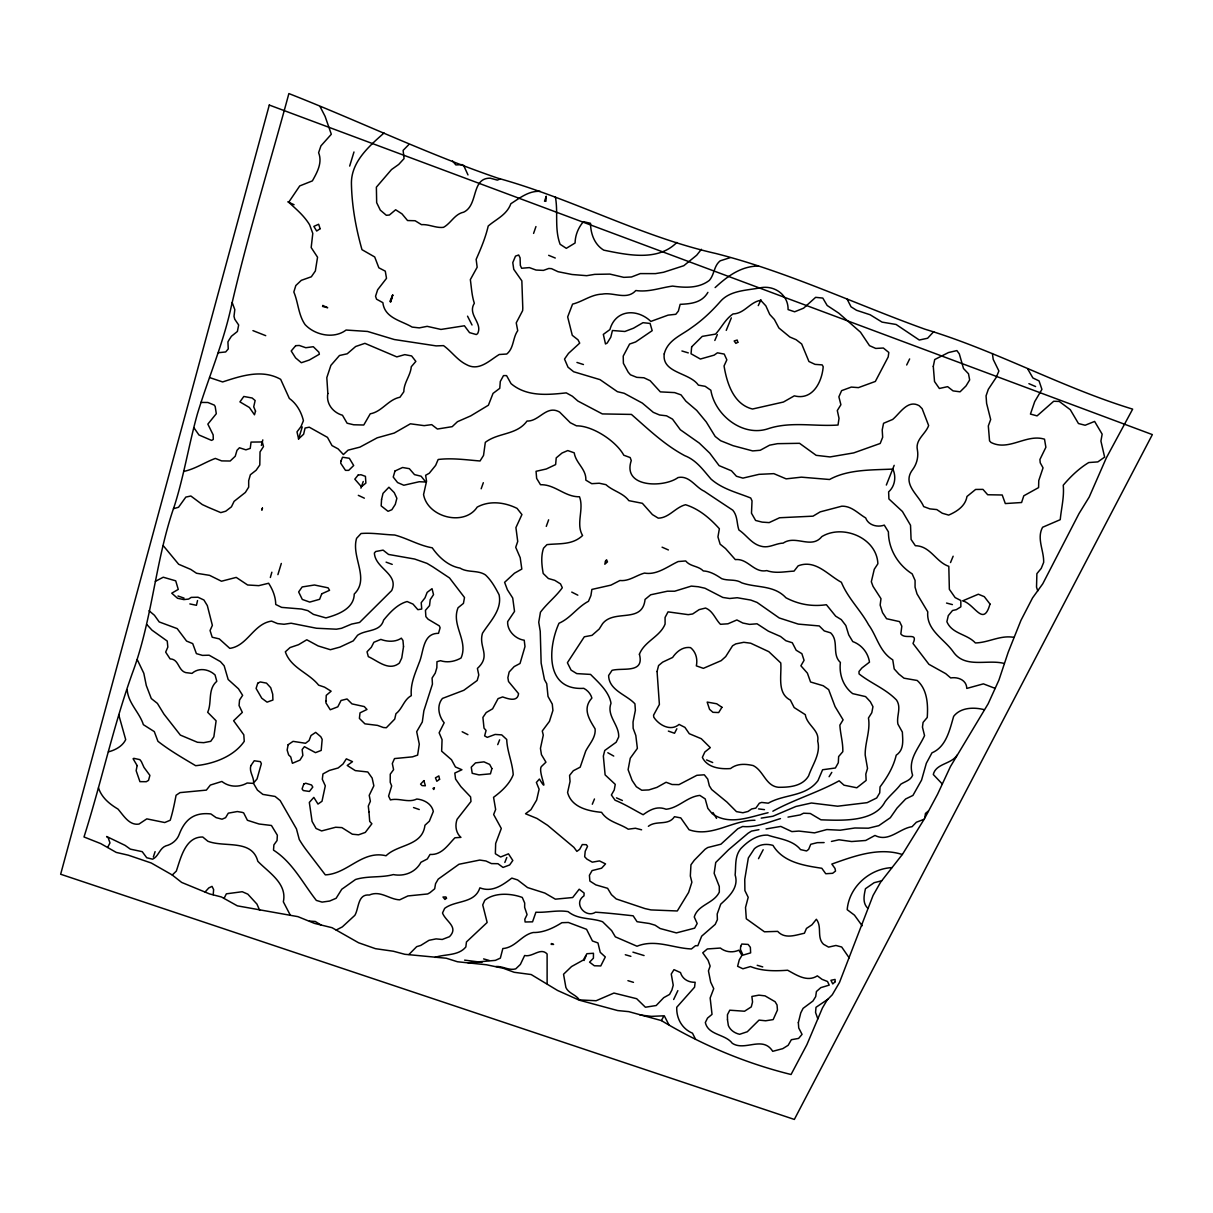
<?xml version="1.0" encoding="UTF-8"?>
<svg xmlns="http://www.w3.org/2000/svg" width="1213" height="1213" viewBox="0 0 1213 1213"><rect width="100%" height="100%" fill="white"/><g stroke="black" fill="none" stroke-linecap="round" stroke-linejoin="round"><path stroke-width="1.5" d="M213.215 894.694L213.624 889.554L212.017 886.369L208.788 887.931L205.118 891.98M547.124 983.728L547.108 953.979C540.558 946.974 532.674 957.436 524.638 955.51L520.377 964.426L515.737 968.869C508.838 970.809 502.834 966.003 495.92 966.488M924.867 817.744L925.443 813.438L928.279 811.118M197.537 600.556L196.445 605.302L189.85 603.922M261.371 445.474L262.812 439.894M302.249 426.915L298.504 439.136M270.347 577.479L271.864 572.202M281.31 563.454L277.898 574.644M353.984 151.974L349.662 166.075M390.692 301.81L392.769 294.835L389.858 301.506L390.692 301.81L392.648 295.244M153.338 857.045L155.097 851.632M360.928 488.157L363.233 481.5M533.584 233.412L535.949 226.558M481.167 488.778L483.32 482.698M894.178 465.337L886.339 485.048M546.275 526.381L548.64 519.816M726.238 330.376L731.333 317.867M497.724 744.63L499.635 739.839M504.835 862.458L506.791 857.53M592.293 804.234L594.461 798.973M950.522 562.559L953.145 556.221M714.821 340.474L717.353 334.576M584.014 960.529L586 955.965M673.655 999.497L677.855 990.642M758.261 305.615L760.96 299.838M906.687 364.992L909.644 358.927M224.087 898.348L226.361 893.829L242.221 891.722L247.816 894.148L256.959 904.11L259.658 910.281M763.174 849.722L758.504 858.668M107.669 847.402L109.974 842.914L108.26 837.94L106.638 836.5L125.091 845.385L130.322 849.13L142.209 851.662L146.728 857.743L152.611 859.183C158.676 856.439 159.449 848.296 165.893 845.855C171.746 844.491 177.204 840.109 179.221 834.347C185.089 819.093 194.414 812.119 210.865 813.938L216.126 817.638L222.055 819.2L225.603 817.668L228.317 813.15L237.323 811.542L242.115 812.361L243.646 812.892L247.407 820.276L259.066 824.006L271.439 825.477L277.352 835.226L277.049 840.548L273.895 844.885L273.501 850.131C292.56 862.276 302.659 883.019 316.335 900.41L322.082 902.108L329.618 901.047L336.122 898.272L341.763 889.265L355.561 879.486C368.009 875.665 380.897 877.954 393.33 874.588C404.278 876.711 415.65 872.344 420.956 862.276L427.31 858.971L430.054 854.437C441.775 855.256 447.931 844.885 454.951 837.774L460.925 837.364C455.785 832.861 454.875 825.477 457.089 819.291L470.993 801.49L470.583 796.88L460.849 786.6L455.572 779.064L454.814 773.06L461.91 769.739L455.436 766.965L451.494 759.732L441.653 751.165L442.063 739.657L439.136 732.788L444.17 722.781C438.666 716.079 436.422 705.602 442.442 698.43L463.821 690.288L477.194 680.493L478.786 674.989L477.406 668.424C491.492 655.505 478.286 647.484 482.471 633.277C489.9 621.572 502.334 609.881 499.074 594.764C495.359 587.653 491.417 580.451 485.458 574.917C477.77 569.792 467.809 572.961 460.015 568.093C448.416 566.077 438.772 557.283 432.237 547.806C419.031 545.516 407.356 538.36 394.665 535.009C383.369 534.645 372.255 532.583 361.08 533.508L356.592 538.329C350.936 557.07 370.132 578.586 354.241 594.036C354.075 608.729 337.714 614.733 325.918 617.902L313.439 614.385L307.829 610.639L301.521 609.032L281.628 607.379L275.73 604.468C275.654 596.841 272.758 589.639 268.619 583.256L258.778 585.652L247.619 584.984L236.232 577.403L221.479 581.224L209.561 575.341L196.536 573.264L190.82 569.443L178.66 564.257L163.33 545.759M676.854 728.755L674.519 733.259L668.363 731.09M661.373 1020.573C701.811 1044.848 745.358 1063.21 791.058 1074.506L806.903 1044.636L822.444 1007.958L827.175 999.952L832.285 994.766L839.517 982.394L873.087 895.421L880.593 882.215L902.578 854.164L924.245 819.093L937.558 794.257L950.446 766.555L988.17 703.752L998.905 680.129L1008.185 652.291L1020.937 620.404L1032.566 597.888L1042.771 583.787L1079.024 513.569L1089.198 497.057L1106.332 457.892L1132.654 409.13C1061.587 387.402 996.191 350.633 925.11 329.254C855.241 304.145 788.162 271.924 715.943 253.517C640.479 236.55 572.278 198.659 497.906 178.19C426.673 153.808 358.881 121.042 288.876 93.568C269.62 164.968 247.497 235.656 230.986 307.738C222.98 344.219 208.105 378.532 197.325 414.164C188.91 444.398 184.027 475.541 174.551 505.503C155.249 560.088 152.611 618.812 132.429 672.972C113.127 726.83 101.316 782.476 84 836.97L100.755 843.611L116.236 852.405L128.366 855.21L151.276 863.004L172.049 874.861L181.662 882.427L209.576 893.92L221.448 896.983L237.323 905.838L297.913 916.649L314.561 923.411L332.059 927.702L358.563 942.759L375.499 948.687L393.361 951.235L404.824 954.297L446.308 958.24L457.468 961.757L486.428 964.76L503.304 968.277L514.221 972.295L531.173 974.539L557.586 990.475L579.238 1000.164L617.705 1010.565L628.759 1011.642L661.373 1020.573L663.405 1016.873M829.086 776.714L831.8 772.363M676.824 242.448C657.855 261.659 627.47 254.973 603.771 250.151C594.431 244.556 590.64 233.684 590.504 223.298L583.423 221.661C578.313 227.665 575.22 235.079 575.083 243.009L566.304 248.331L560.118 244.283C554.356 228.954 558.283 212.806 555.418 197.052M701.402 249.287L696.702 255.215L683.798 265.708L663.526 272.273L655.445 273.622L640.297 273.592L631.473 276.989L623.785 277.352L609.881 274.093L594.704 274.365L586.683 275.685L572.051 274.502L558.01 271.697L551.551 268.664L548.822 268.467L543.424 270.393L536.04 270.044L529.368 267.603L521.635 268.255L520.332 265.404L520.089 257.823L518.679 254.988L515.495 256.125L512.781 262.615L513.766 269.331L521.848 280.855L522.788 308.041L522.636 310.634L516.238 322.87L517.724 330.679C512.614 337.851 514.039 348.131 506.761 354.029L499.24 354.499C489.461 360.413 479.014 371.648 466.459 364.613C457.331 360.2 451.691 351.497 443.533 345.629L436.119 345.887L394.27 339.519L367.569 331.452L346.084 330.042C334 339.261 314.971 335.243 305.07 324.584C298.353 314.91 298.337 302.734 293.834 291.999L295.82 285.54L301.309 280.339L311.332 276.776L315.35 270.999L317.548 257.217L311.18 247.558L312.787 233.412L309.633 224.845C304.008 215.58 296.412 209.409 288.709 202.237L299.732 185.923L312.378 180.889C317.184 172.291 322.597 162.754 318.61 152.686L320.945 145.863L331.316 134.264L325.099 116.372L320.111 106.683M707.907 292.363C701.842 302.871 690.864 303.841 680.159 304.327L678.385 311.059L675.823 314.288L668.075 315.137L650.85 321.415C637.007 308.208 615.491 309.512 609.912 329.572L603.331 334.394L605.499 343.976L607.213 343.021L610.806 337.138L612.429 330.512L624.877 331.483L633.489 328.207L642.966 322.688L650.077 323.431L652.185 330.664L635.642 341.96L629.592 344.052L623.224 356.091L623.391 363.309L628.213 372.194L630.457 374.802L636.795 377.349L643.921 377.774L650.107 380.67L660.342 391.875L674.64 392.603L681.039 394.877L685.845 401.139L696.702 410.403L706.284 421.988L715.185 436.468L720.674 440.744L733.122 445.702L752.682 450.918L760.202 450.281L769.618 445.171L777.548 443.67L799.549 443.306L816.167 455.33L830.026 456.937L853.709 452.904L880.213 443.458L882.67 437.256L882.215 429.948L883.564 423.292L892.647 419.455C900.016 413.36 907.809 399.138 919.257 405.764L922.153 408.69L928.642 425.551C925.549 434.209 915.087 439.576 917.422 450.053C918.62 456.922 916.785 463.942 912.692 469.552C901.532 484.032 918.741 494.843 923.684 506.594L929.871 508.884L936.8 509.581L942.304 513.251L948.672 515.1C956.921 511.507 965.366 506.109 966.973 496.481L975.631 489.446L982.97 489.385L987.685 494.752L1002.211 494.995L1005.319 503.562L1021.589 502.516L1023.802 495.799L1038.586 487.596L1038.768 480.545L1043.044 467.839L1040.223 462.79L1039.92 459.5L1045.879 447.279L1044.514 439.197C1026.395 433.511 1008.731 451.63 990.976 442.427L989.55 440.865L988.322 425.945L990.672 419.531L986.609 403.398L986.063 395.847L988.307 389.312L996.207 377.425L998.89 370.981L993.22 359.412L992.401 353.574M933.737 331.619L927.627 338.23L919.287 340.019L896.104 324.478L882.063 322.112L870.191 314.789L856.53 310.285L851.026 306.813L847.159 299.217M715.124 287.572C727.512 276.246 740.809 266.193 758.474 266.026M172.261 875.013L176.325 871.101C180.782 857.94 185.407 836.636 202.753 837.015L207.863 841.246C224.708 847.811 251.895 838.805 257.823 861.291C268.482 872.39 287.39 883.413 283.342 901.805L289.968 914.541M408.933 954.495L416.681 946.656L420.805 945.412L429.023 940.302L436.074 938.892L442.245 939.469L449.507 936.663C458.969 926.944 445.914 921.728 442.502 913.01L444.671 908.37C455.588 900.061 474.783 903.776 479.878 887.84C492.19 892.677 502.516 885.156 511.81 878.106L517.602 879.925L527.549 887.567L544.864 893.071L555.372 899.167L572.688 897.529L579.192 889.22L584.12 893.041L583.984 895.876C572.779 903.26 585.515 918.681 595.492 912.221C608.198 912.995 620.768 914.466 633.141 915.8L637.052 921.698L649.334 923.487L655.096 925.201L660.145 928.521L676.384 932.903L694.624 928.157L697.187 923.518L694.261 916.998C697.93 904.489 713.76 903.655 719.324 892.101L719.279 886.445L714.154 873.345L715.731 862.473L728.619 849.707L748.072 833.24L751.499 831.102L758.929 829.677M957.148 755.032C951.386 764.372 936.011 763.265 933.282 774.501L942.258 783.962M384.066 132.975C368.797 146.424 350.739 162.239 351.436 184.27C351.952 206.665 355.985 228.469 361.974 249.666L374.711 256.974L378.85 267.8L385.279 271.151L386.507 278.338L377.652 289.755L375.545 296.26L376.561 299.186L382.883 302.674C384.582 318.14 401.427 320.641 412.132 327.085L419.273 327.889L427.173 326.342L440.956 329.436L464.412 325.781L469.537 332.635L476.3 334.545L477.604 333.636C483.108 323.022 467.111 314.743 474.344 303.265C471.781 295.608 471.478 287.557 470.341 279.627L477.164 267.239L476.148 259.37C481.045 248.271 485.503 237.687 488.217 226.012C496.451 218.962 506.761 214.898 510.87 203.708C519.846 197.992 528.868 190.608 540.21 191.366M183.77 471.417C195.217 469.006 204.527 462.441 215.338 458.423L221.645 460.895L230.167 461.016L235.231 456.255L237.005 450.296L239.446 447.764L245.89 449.841L250.227 448.416L251.046 442.093L262.296 441.957L263.494 446.536L260.037 451.918L259.794 465.004L256.125 470.25L250.378 474.738L248.68 480.651L248.68 487.156L245.36 492.448L234.094 501.348L231.44 506.822L225.754 511.204L220.796 512.614L208.439 507.398L202.313 504.578L190.866 496.011L185.832 497.087L178.523 507.261L173.504 508.717M648.364 826.296C656.4 819.958 668.257 826.174 674.473 816.698L680.766 817.896L689.09 829.768C711.864 837.743 732.106 820.14 754.971 820.261M155.37 581.361L163.239 577.221L175.718 580.83L178.266 589.412L171.746 593.187L177.538 598.267L183.86 599.601L188.622 599.07L191.214 597.387L197.977 597.236L203.905 599.995L207.332 605.605L212.366 625.362L210.061 630.533L212.199 637.234L219.28 638.887L229.788 648.364C247.588 645.953 253.441 623.755 271.576 621.101L277.534 623.588L284.054 624.255L291.12 623.224L316.487 628.243L336.426 629.198L341.535 628.289L351.634 624.073L359.594 622.436L391.693 590.549C399.289 573.901 375.166 568.654 374.377 553.007L375.727 551.506L383.096 550.126L388.554 554.447L414.649 559.041L426.991 563.363L432.723 566.789L449.523 577.949L464.503 597.509L463.442 603.392L458.059 607.743C450.963 625.241 468.627 640.57 461.046 658.007C454.814 661.555 447.43 662.95 440.501 660.691L436.968 661.707L436.847 667.696L435.24 673.139L432.086 678.037L432.435 684.147L423.868 710.788L422.306 721.978L416.696 731.682L419.289 744.16L417.621 755.108L412.496 756.851L394.498 758.58L392.315 763.538L393.588 769.649L390.252 774.182L390.222 782.324L391.678 785.948L388.585 796.107L390.419 799.913C399.289 797.714 408.265 803.203 416.802 799.018C424.08 799.701 431.692 803.794 433.329 811.452L429.341 821.216L424.944 825.265C422.397 846.34 397.955 843.99 386.052 855.772C362.081 849.934 347.782 873.86 325.327 874.876L306.586 850.358A115.008 99.239 16.1 0 1 299.277 839.517L296.457 828.888L280.173 800.565L275.078 796.441L262.857 794.394L257.444 790.118L253.502 783.401L247.164 783.007C239.234 787.54 229.151 787.252 221.888 781.46L210.349 785.069L206.362 790.118L179.994 792.62L176.082 795.258C174.414 803.81 172.792 812.043 170.214 820.246L164.725 822.535L146.803 818.866L138.964 824.082C129.2 825.644 123.468 815.318 117.964 809.056C109.397 803.961 101.725 797.638 98.496 787.919M500.393 178.872L497.33 180.115L490.234 178.175C470.871 177.947 478.635 205.058 463.684 212.169C454.526 214.125 451.145 223.131 443.488 227.347C435.876 228.271 429.084 224.102 421.487 224.648L415.104 220.736L407.553 220.539L402.003 213.882L395.65 209.773L389.403 215.019L386.341 215.292L380.306 210.137L376.667 202.662L376.379 187.181L391.511 169.562L398.713 164.437L404.065 158.6L403.11 150.397L408.781 144.635M924.079 819.275L916.376 822.232L912.07 826.675C899.318 828.479 888.871 842.565 874.982 835.454L865.688 840.473L851.632 841.534L838.987 839.79L831.436 841.428M336.153 930.053L342.324 926.899L354.848 915.33C359.063 908.234 357.532 893.845 369.343 895.027C380.412 890.115 389.206 899.44 399.684 899.834L407.932 895.937L427.658 893.966L430.024 892.632L434.679 888.795L435.558 883.67L438.227 879.122L458.984 864.263L479.757 860.062L485.943 860.987L491.447 863.595L497.952 863.701L503.016 867.431L509.642 864.96L512.811 860.487L508.459 853.816L500.62 857L495.359 853.74L495.662 843.444L501.303 828.479L493.646 814.514L495.647 809.496L493.555 797.32C501.56 791.392 509.612 784.038 513.205 774.713C512.477 762.522 507.14 751.62 506.716 739.475L501.727 734.881L495.131 734.441L487.262 737.368L484.624 735.882L486.079 730.453L484.017 728.118L482.91 717.414L486.201 712.562L492.614 708.801L498.058 698.627L502.637 696.944C507.929 698.733 517.617 702.433 518.573 693.654L508.52 681.509L507.883 677.688L509.157 671.987L514.191 666.574L520.028 663.481L524.986 646.574L524.228 640.221C515.54 639.069 507.079 630.775 507.656 621.632L514.524 611.397L512.72 598.024L507.398 589.745L504.608 582.331L514.464 573.218L521.817 569.064L520.21 557.737L515.722 547.306L517.724 541.453L515.919 527.61L521.924 514.57L517.056 508.383C504.76 502.273 489.688 500.272 477.194 507.11C464.306 526.715 427.673 517.435 423.564 494.57L426.551 481.273L425.642 475.269L429.266 473.252L435.649 465.383L438.151 459.5C452.07 457.786 466.353 459.879 480.03 460.985L483.532 455.421L485.321 442.351C498.422 432.344 516.662 435.285 527.033 421.032C539.194 421.639 546.487 404.52 559.587 412.056L570.307 422.731L576.478 425.839C592.505 425.611 616.128 441.092 623.8 455.224L630.199 457.574L631.26 460.591C622.042 487.96 664.042 487.853 678.022 477.558C689.515 475.162 695.292 487.156 704.268 491.235C713.79 497.633 723.251 503.911 732.773 510.173C737.747 516.071 736.625 523.379 738.899 529.975C746.541 535.024 751.529 543.833 760.9 546.184C769.012 548.564 775.441 543.333 783.173 543.121C795.637 534.569 811.421 549.534 821.823 536.601C842.747 523.91 876.802 537.784 877.878 563.757L874.27 569.261L871.328 581.755L873.026 586.349L880.987 598.691L880.153 605.09L882.533 612.626L886.582 618.721L899.576 621.617L901.805 626.211L900.834 633.929C905.323 640.07 918.605 631.503 912.995 643.451L928.931 664.315L945.715 673.655L950.704 677.931C957.876 676.748 966.594 679.932 966.791 688.423L983.394 683.859L995.312 688.438M827.903 999.254L816 1007.306L815.561 1012.446L817.82 1018.875M772.863 811.209C794.075 799.503 817.759 792.62 839.123 780.823L844.036 785.19L856.818 787.783L866.158 780.414L865.824 774.061L867.522 768.405L865.187 755.032C864.945 742.462 870.555 730.742 868.463 717.99L871.783 712.744L872.966 706.694L870.328 701.705L865.597 696.611L852.663 693.624C843.035 686.255 839.002 674.261 840.382 662.465C831.527 654.247 839.32 641.207 830.632 632.852L824.249 630.912L819.26 625.938L798.275 624.104L779.231 617.963L757.033 602.421L750.786 600.071L737.246 597.736L729.65 598.494L722.827 597.448L704.95 588.229L698.309 586.743L691.304 586.106L674.655 591.216L667.423 591.201L650.684 594.779L645.058 599.419C642.481 624.043 614.263 608.774 602.558 623.709L599.207 629.031L592.005 635.354L584.317 636.795L567.396 662.723L571.096 670.122L576.766 673.609L590.549 674.413C598.494 682.449 609.108 691.698 611.003 703.267C606.303 715.913 619.297 724.798 618.691 736.973L616.174 742.235L604.756 750.483L603.346 756.078L605.12 774.895L615.264 784.371L614.233 789.997L611.382 794.985L615.082 800.231C625.044 804.28 633.929 809.89 643.133 814.727C649.925 809.814 657.112 805.72 666.119 809.253C678.749 807.919 687.195 796.668 699.84 795.41L705.193 798.897L707.831 808.358L712.274 813.771C729.604 825.826 749.922 816.849 768.072 812.725M761.203 818.138L772.924 816.243L795.925 806.463L811.421 803.006L837.607 806.205L867.159 802.657L876.681 797.987L879.713 792.908L880.062 786.873C887.294 777.184 893.435 766.995 896.21 755.199C904.322 749.71 902.745 740.37 902.351 732.061L897.908 724.1C896.271 716.004 901.668 707.816 896.574 700.098C885.733 688.817 871.146 683.495 859.062 673.912L858.986 671.502L861.882 667.999L869.478 662.146C868.159 652.821 861.624 644.77 852.769 641.586L848.736 634.899L845.825 625.499L841.306 619.631L835.666 616.159L826.402 604.726C812.013 606.758 798.776 604.499 785.948 597.782C773.924 584.818 756.624 588.047 741.719 582.831C735.624 578.828 728.316 581.103 721.75 578.692C716.155 574.932 710.196 571.278 703.282 570.929C698.294 565.713 690.318 566.744 685.694 560.952L678.188 561.543C667.499 566.532 656.779 575.296 644.528 573.082C636.309 575.25 629.031 581.497 619.934 580.511L610.912 585.136L591.883 589.427L590.898 595.628L588.457 601.299C577.176 607.258 570.671 618.13 558.996 623.255C547.897 647.575 545.077 690.697 583.771 688.332A16.739 15.011 8.5 0 1 591.899 698.066C582.179 708.619 589.2 719.248 595.113 728.877C595.962 737.459 589.427 743.918 585.727 751.044L580.193 767.162L573.324 770.74L569.579 775.41L570.049 781.506L567.593 792.483C571.505 807.373 588.153 811.088 601.542 812.331C607.834 821.929 619.327 823.309 628.228 829.192L635.415 828.252L641.601 829.798M200.797 402.413L207.908 402.489L214.322 405.127L215.201 406.567L216.293 413.709L207.848 424.125L213.154 434.861L213.291 439.424L211.593 440.41L198.947 434.967L193.868 427.673M434.936 957.421C445.035 953.858 458.317 956.087 465.837 946.974L466.459 941.94L487.156 922.486L482.729 904.928L484.791 900.243C494.692 892.252 510.991 893.299 522.272 897.438L524.683 903.003L524.653 907.4L527.064 914.602L524.835 919.227L525.093 921.986L532.552 921.835L535.903 912.221C546.775 912.798 557.252 909.811 568.109 911.63C578.131 919.894 591.08 917.574 602.588 921.744L611.64 930.614L615.355 936.845L636.992 946.231C655.475 938.801 673.048 948.248 691.44 948.945L695.504 945.685L697.839 945.715L701.675 936.163L715.215 924.382L717.399 919.621L717.186 914.026L720.734 904.155C728.968 896.68 739.142 887.461 735.123 874.922C736.079 865.961 734.502 856.439 740.673 848.782C747.769 841.306 756.851 834.726 767.647 835.12C778.761 838.865 792.741 839.866 800.535 849.6L806.584 850.965L808.646 849.358L810.754 844.278L817.35 842.656L824.127 842.58M108.412 751.878C115.311 750.059 122.468 746.283 125.697 739.627L118.677 714.593M766.04 828.949L780.778 826.417L791.862 831.602L798.912 831.072L814.514 832.876L826.826 829.556L840.124 830.208L854.847 827.994L868.402 828.191L878.803 825.659L890.312 817.729L897.059 808.055L905.671 798.958L912.934 795.425L921.562 780.111L926.338 763.265L931.978 752.818C946.261 746.783 949.718 729.741 953.661 716.337C960.757 707.209 974.16 707.073 984.35 709.696M780.459 818.608C768.329 822.262 755.638 827.766 742.659 826.493L737.792 828.752L720.901 844.218L707.725 847.538L705.102 849.252L694.306 860.214L690.955 864.793L690.333 876.013L691.88 882.23L688.62 892.419L677.294 910.978L650.987 909.917L644.967 908.582L616.204 898.939L611.458 894.678L607.607 888.31L595.856 884.884L589.882 881.063L589.412 875.301L592.08 870.585L601.572 868.205L605.545 863.899L599.465 860.912L592.278 862.17L586.925 859.107L584.666 856.742L585.212 851.253L587.547 846.356L586.349 844.688L582.301 844.551L579.662 849.343L576.872 851.374L573.916 847.371L547.609 825.325L537.01 818.472L525.517 813.756L530.96 809.662L536.646 800.049L539.118 789.238L536.389 782.446L539.406 779.049C550.171 796.532 537.45 771.225 541.423 766.525L545.941 762.173L541.438 754.653L540.452 748.36L543.288 735.123L542.272 730.984L549.444 721.386L552.916 710.439L552.279 704.101L548.018 696.474L546.729 683.707L544.47 679.614L541.15 663.102L540.24 631.306L538.739 622.284L540.437 612.247C547.154 603.24 556.009 596.553 562.316 587.714L560.512 583.908L554.781 580.345L548.382 578.51L543.197 573.461C541.741 565.213 540.771 556.282 543.53 548.2L546.957 544.637C559.405 543.242 572.369 545.228 582.574 535.524C575.584 523.698 584.272 509.354 579.496 496.769C564.758 497.057 555.054 484.26 540.498 484.73L536.646 478.377L536.055 471.311L546.305 468.991L555.63 464.579L556.221 457.877L562.028 453.025L567.76 450.569L574.234 452.828C575.735 463.26 586.44 469.022 585.834 480.136L591.762 483.684L599.222 483.229L605.954 484.669C612.899 491.053 622.966 492.812 628.865 500.651L642.374 503.304L652.412 514.585L658.25 518.148C669 518.027 675.383 507.292 685.557 504.729C699.067 508.96 709.984 518.3 719.37 528.747L717.944 536.904L720.128 544.182L725.541 548.549L735.321 559.602C748.057 558.238 753.864 573.294 766.783 570.595C775.729 573.794 784.872 571.52 794.03 571.126L798.154 565.834C815.591 559.117 827.766 574.992 841.367 582.27C847.963 598.282 860.351 609.805 868.569 624.756C877.014 636.4 879.455 651.684 892.753 659.842L894.208 668.939L898.863 674.079L904.003 678.188L917.195 680.478C927.46 689.606 928.127 704.647 927.248 717.474L923.078 722.387L922.456 727.133L924.549 735.624C918.453 748.982 907.491 759.49 912.616 775.243C910.629 780.459 904.928 781.521 900.804 784.22C896.073 790.573 889.675 795.425 885.02 801.823C874.148 822.505 841.216 820.473 820.974 819.821L810.299 813.498L803.567 813.21L800.201 814.909L787.995 817.107M881.684 880.79L874.133 882.7L865.46 888.72C864.05 895.239 862.322 902.866 867.674 908.158M467.975 962.773L495.359 960.378L500.347 958.134L502.834 948.551C515.555 947.611 521.56 934.859 533.204 932.509C543.469 932.767 553.325 928.066 561.862 922.699L568.381 922.471L586.561 929.325L592.429 940.97L597.964 942.941L600.238 952.341L605.302 956.951L600.769 965.942L594.34 965.775L589.579 962.152L593.415 958.194L593.46 953.266L586.88 953.721L583.317 960.029L571.566 966.534L563.545 974.251L565.895 987.473C568.563 993.492 575.887 994.493 579.374 999.906L596.114 1000.74L613.945 993.053L636.673 998.708L645.407 1007.23L656.203 1005.516L663.708 997.677L669.561 994.433L671.911 990.005L673.23 985.214L671.259 974.024L673.988 969.657L680.508 972.583C682.358 979.134 688.65 982.575 695.155 982.257L694.564 987.185L676.748 1007.275C676.308 1018.298 681.903 1028.73 692.487 1033.188L695.595 1039.344M462.305 164.634L455.861 164.923L452.525 160.98M1013.871 637.356C1000.209 634.915 988.762 642.632 975.388 642.951C967.004 633.823 952.129 634.111 946.883 621.708L948.293 615.613L952.523 610.503L956.314 609.669L960.848 606.849L960.832 600.526L955.116 597.569L949.354 589.321L948.809 566.335C935.875 562.044 930.477 545.941 915.345 545.714L911.084 539.451L910.523 525.259L902.427 511.492L888.917 498.952L888.629 491.871C894.997 486.246 896.407 476.618 892.829 469.082C871.753 470.083 848.175 469.249 829.54 479.499L801.414 477.164L786.13 478.862L773.833 473.646L759.004 474.344L742.902 478.119L736.443 476.254L731.484 470.811L719.127 465.64L709.757 453.146L699.31 443.109L680.326 429.751L672.518 419.137L666.528 415.816L659.554 414.982L653.291 412.344L642.299 403.065L624.134 393.27L617.417 391.693L600.026 379.639L573.673 371.754L568.018 367.205L564.515 359.078L568.488 353.392L579.708 343.112L578.01 339.822L572.278 335.319L567.669 316.927L572.581 304.114C582.892 301.552 591.171 294.456 602.164 294.137C613.505 291.908 626.757 300.612 635.824 290.529C648.743 292.409 660.19 287.754 672.593 286.086C684.951 287.83 698.809 288.497 709.362 280.37C714.533 274.502 713.775 265.874 720.188 260.825L730.059 257.687M640.039 1015.008L651.487 1016.358L664.284 1015.797L668.879 1024.727M891.964 867.629C869.766 868.66 849.1 886.794 847.19 909.674L854.468 915.163L862.14 925.762M309.482 921.092L315.244 921.471L320.899 924.928M464.609 960.135L481.97 962.364M1004.303 663.481C987.382 658.962 965.032 668.985 953.175 651.715C944.184 638.948 926.11 630.093 927.763 611.852L917.013 593.885L915.057 587.183L915.087 580.451L912.176 573.87C897.878 564.788 888.447 549.004 888.416 531.885L884.277 525.108C877.484 527.64 868.281 525.274 865.688 517.936C857.909 513.417 851.662 505.942 841.822 506.185L820.2 511.871L813.013 516.162L779.58 517.754L769.148 522.606L762.128 522.121L755.608 520.453L751.484 513.22L752.03 500.893L750.726 498.012C737.155 492.539 722.478 489.157 711.061 479.12C703.161 470.068 696.52 460.258 684.769 455.679C664.633 444.959 648.424 429.296 631.427 414.421L602.33 413.921L577.904 401.048L572.354 396.226L566.259 392.876C547.472 394.907 526.73 396.863 511.052 383.642L506.564 375.605L503.501 375.59L500.287 381.504L499.756 388.342L493.039 393.391L488.399 405.218L470.735 415.877L457.453 421.699L452.206 426.658L437.408 429.038L431.692 424.641L424.171 425.642L410.403 423.807L394.24 433.056L377.198 437.817L359.958 447.112L348.086 450.159L343.4 454.541L338.093 448.871L332.013 445.596L327.465 437.362L309.254 427.188L305.085 428.037L303.614 434.224L298.595 438.909L297.003 431.858L301.006 426.567L303.417 420.699C301.34 412.071 296.7 403.702 289.346 398.455L280.658 379.335C262.16 368.888 241.16 375.848 222.631 381.943L209.561 377.561M758.565 808.904L764.478 809.647M218.325 352.725L225.679 351.952L228.256 348.919L227.923 341.914L228.984 340.034L231.41 336.259L237.384 331.483L238.658 324.993L234.746 319.231L234.003 316.32L234.806 309.618L232.153 302.477M902.29 854.498C878.606 846.977 854.104 856.135 831.83 864.065L835.014 868.463L835.514 871.07L832.618 873.299L825.75 873.739L821.808 868.265C803.673 865.521 783.128 862.307 772.969 845.385C766.661 843.551 759.505 844.157 754.425 848.675L748.33 857.97L744.752 879.349L744.903 890.6L748.194 897.317L745.525 907.491L746.298 918.787L764.433 931.796L777.669 931.372C784.978 939.438 795.607 935.071 804.416 933.237L806.463 928.43L811.952 924.791L816.364 919.272C822.338 926.868 816.47 937.437 823.491 944.245L828.57 947.11L835.924 945.473L841.686 947.004L849.176 957.845M946.534 603.058L952.402 604.59M483.593 958.907L489.203 960.453M644.073 955.556L632.928 952.144M625.302 954.737L630.881 956.329M757.2 965.29L762.75 966.913M681.918 350.982L688.287 352.892M627.925 980.665L633.474 982.348M576.948 362.444L583.453 364.537M413.527 807.54L419.273 809.541M177.962 595.992L184.073 598.13M386.098 562.15L392.224 564.379M265.723 335.667L252.941 330.618M548.655 255.321L555.281 258.035M706.572 759.929L712.698 762.537M1028.912 383.657L1035.614 386.553M662.086 547.184L668.393 549.959M616.447 797.866L622.39 800.489M287.769 201.843L294.077 204.724M358.32 495.344L364.355 498.179M571.748 592.096L577.828 595.174M462.168 731.742L467.9 734.669M607.819 752.742L613.748 756.078M149.063 610.761L154.445 615.279L159.206 621.935L177.189 628.607L186.575 641.071L192.715 643.603L196.4 653.625L202.465 655.384L209.121 655.202L220.402 661.601L224.162 665.801L228.165 679.492L238.461 688.787L242.63 695.337L239.552 700.007L239.052 705.557L242.327 712.395L233.624 720.749L243.798 734.805L244.253 741.325C233.745 756.609 213.336 763.963 195.657 765.691C182.829 758.034 169.668 750.468 157.933 741.295L154.294 731.606L143.377 724.677C139.419 712.274 128.396 703.51 127.198 689.985M146.985 624.68L152.019 630.184L167.242 641.071L167.834 647.09L165.665 652.124L170.108 658.902C179.069 659.114 177.886 670.319 185.71 672.593L192.003 673.382C198.765 667.286 208.909 669.091 215.08 674.989L216.793 681.327C207.438 689.287 212.169 702.463 207.681 712.289L216.111 720.81L213.852 736.822L210.759 741.31L203.723 742.674L197.446 742.28L180.358 735.093L163.952 714.123L157.402 703.404L151.291 698.536L146.303 685.527L143.816 673.291L137.296 659.72M1027.76 369.055L1032.9 377.971L1039.056 380.912L1041.922 389.388L1034.704 401.624L1030.444 414.073L1037.085 415.877L1053.703 401.26L1059.267 401.442L1070.291 409.706L1078.463 423.534L1085.135 425.247L1094.611 421.427L1102.147 434.148L1100.919 441.077L1104.634 457.119L1097.856 461.895L1088.743 462.547C1078.964 468.461 1070.563 476.573 1063.24 485.23C1064.362 497.057 1061.299 508.308 1060.238 519.68L1042.604 527.261C1036.463 538.405 1044.029 550.55 1043.665 562.392L1041.239 568.381L1036.888 573.658L1036.524 587.168L1037.767 590.867M712.956 812.513L716.534 818.396M467.536 316.168L472.024 325.008M463.502 165.15L467.991 174.93M368.949 811.815L369.707 821.413L371.875 823.763L365.295 832.421L358.548 834.817L352.361 834.21L341.899 827.615L335.637 827.251L321.612 830.935L316.077 828.479L312.09 821.428L309.33 802.415L313.833 797.396L317.988 804.067L322.006 801.262L325.296 785.842L322.309 779.262L322.961 773.924L329.405 770.437L338.154 767.965L343.021 764.008L346.342 758.838L352.513 761.658L347.221 765.464L355.288 770.604L367.797 771.984L372.148 778.064L373.847 785.797L369.222 795.334L370.374 801.262L368.297 806.084L368.949 811.815M727.482 1019.769L728.346 1025.501A16.178 13.267 1.4 0 0 739.627 1034.295L747.299 1031.747L759.035 1020.103L765.615 1020.785L773.166 1019.602L777.442 1010.05L777.048 1004.986L775.107 1001.726L765.039 995.873L758.913 995.145L751.878 996.449L752.545 1001.999L751.272 1006.896L744.524 1011.233L729.771 1010.202L727.451 1014.69L727.482 1019.769M657.067 671.502L659.387 704.465L653.58 715.139L653.746 717.11C658.811 725.04 670.607 731.757 679.083 724.419L684.92 727.375L689.272 733.698L701.281 738.717L710.302 747.648L704.844 751.999L702.357 757.382C707.255 767.738 720.325 769.285 730.514 768.557C737.261 763.371 745.267 763.811 753.137 765.555C763.69 770.725 765.6 786.054 778.473 787.282C789.451 787.358 802.384 786.373 808.631 775.85C812.422 764.599 820.989 753.713 817.683 741.052C819.852 730.347 806.766 725.101 805.311 714.669L794.166 707.558L790.376 700.113C776.729 693.26 781.779 675.383 780.763 662.935L768.815 651.669L750.695 643.208L743.781 642.299L735.791 643.891L732.561 645.786L725.708 656.582L721.189 660.645L703.373 668.348L696.338 665.861C697.763 659.205 696.004 651.972 690.531 647.621C682.919 646.453 676.611 651.563 672.609 657.461L662.662 662.131L658.583 665.543L657.067 671.502M664.224 353.908C661.767 373.27 689.575 372.33 698.37 385.127L705.178 386.325L710.863 390.252C714.927 414.998 742.28 436.892 767.511 428.932C790.391 421.047 814.651 426.749 838.031 425.02L839.017 418.303L837.304 410.54L840.897 404.733L838.88 396.818L841.61 390.647L851.299 387.083L858.44 387.629L875.346 381.443L888.189 356.956L888.826 352.467L883.352 348.025L875.741 348.434L869.509 345.66L860.502 332.195L838.835 313.197L827.16 305.479L822.808 298.08L815.636 297.337L803.613 308.163L794.636 311.786L788.086 309.588C788.42 294.471 773.788 284.646 759.672 287.936C746.268 290.514 729.71 290.377 720.097 301.81C711.364 311.68 702.115 320.414 691.349 327.813C681.16 335.47 667.726 340.004 664.224 353.908M639.403 654.216C644.664 673.806 622.966 667.453 612.049 670.334L608.623 675.52C608.881 690.394 626.666 694.746 634.93 703.828L635.369 710.287L633.034 722.008L633.141 728.3L635.809 735.457L637.371 748.391L630.26 758.216L628.107 769.694L632.109 780.399L636.34 786.737L641.768 790.239L648.849 789.921L656.9 787.389L666.089 782.264L672.063 784.508L678.977 784.629L696.884 775.304L704.298 774.804L707.74 779.095L709.332 785.781L711.667 789.527L726.921 802.051L736.473 811.633L742.902 812.755L748.057 811.436L751.62 808.98L755.866 808.085L759.338 803.218L761.643 802.43L768.284 803.188C784.523 793.848 805.705 797.062 817.987 780.611L822.596 769.755L835.393 767.996L838.319 762.734L838.638 756.548L842.808 751.681C843.111 742.75 840.382 734.153 839.866 725.131L843.096 719.84L835.075 706.618L828.661 689.621L823.248 685.754L810.557 681.994L807.403 673.154L800.898 665.785L804.067 660.327L801.869 653.671L796.168 650.229L792.301 642.754L785.918 640.752L780.55 636.491L768.375 631.169L757.064 623.8L749.528 624.377L742.826 623.027L736.882 619.964L727.936 623.8L720.446 624.301C715.124 618.979 713.153 611.14 705.587 608.047L699.158 609.623L692.653 613.975L688.226 614.657L668.045 611.868L665.073 617.447L665.088 624.073C659.963 636.886 644.619 641.055 639.403 654.216M325.994 701.069L325.948 702.903L330.254 709.757L337.805 706.83L341.05 700.477L347.054 698.976L351.982 703.889L364.279 706.572L366.978 709.469L360.018 712.85L359.397 718.414L364.916 723.843L377.531 725.389L383.369 727.512L386.325 727.739L394.725 719.097L395.938 713.714C402.534 708.665 403.853 699.583 411.313 695.656C410.221 683.965 415.134 673.458 419.122 662.783C423.853 652.048 422.412 633.247 438.515 633.322L440.107 627.773L439.303 625.863L428.098 619.221L425.884 616.659L425.445 610.351L429.538 605.621L430.221 599.677L433.526 594.643L432.025 588.669L427.143 592.384L425.005 597.842L421.214 602.694L421.745 609.047L417.863 609.684L413.011 604.104L407.113 601.527C397.394 604.18 389.843 612.504 383.611 620.131C380.26 632.276 366.129 629.304 357.577 635.248L353.256 640.873L339.974 647.09L330.376 649.713L318.14 645.938L306.783 639.782L298.534 644.694L290.074 647.545L285.343 651.821C290.832 668.045 308.678 672.669 318.625 685.148L324.568 687.164L331.119 691.213L326.252 695.352L325.994 701.069M250.833 765.676C248.968 771.923 254.033 776.836 253.638 782.946L257.05 778.928L261.356 763.69L260.431 761.658L254.23 760.763L250.833 765.676M327.844 393.467C325.872 403.611 332.953 412.541 342.475 415.255L347.1 423.216L353.711 424.777L363.764 425.02L370.238 413.815C382.065 411.692 388.115 399.577 399.956 397.242L403.823 391.769C403.808 382.656 410.57 375.605 411.283 366.72L415.847 361.398L411.616 355.94L404.778 354.636L396.818 356.895L364.901 343.34L355.652 346.509L347.206 353.787L339.473 355.5L330.891 365.356L326.813 377.652L327.844 393.467M798.351 1022.604L798.73 1027.987L802.051 1034.355L798.609 1038.419L791.361 1039.708L788.162 1045.288L782.764 1048.654L772.711 1051.322C762.659 1035.28 744.873 1051.671 732.243 1043.256C725.162 1033.901 708.271 1035.386 705.329 1022.529L707.543 1018.071L712.031 1014.371L710.151 997.996L713.729 988.64L710.666 982.105L708.453 970.87L710.136 966.079L708.089 960.302L702.752 952.796L707.331 948.96L720.37 948.05C725.617 952.22 732.773 952.902 738.869 950.173L741.947 955.344L739.278 959.847L737.61 966.291L742.902 968.778L750.468 966.549C762.204 971.249 775.168 971.143 787.631 970.233C796.607 975.1 807.206 982.394 817.35 975.859L822.08 979.361L827.509 981.499L829.222 985.123L820.807 987.64L816.425 991.521L815.682 996.631L812.922 1001.043L803.097 1008.352L800.777 1012.87L798.351 1022.604M381.564 499.453L381.17 505.897L388.039 511.31L391.86 509.703L395.302 504.35L396.863 498.3L394.24 492.63L388.918 487.232L383.02 493.357L381.564 499.453M434.406 787.844L433.784 789.527L432.965 788.405L434.406 787.844M546.199 196.4L545.911 201.282L544.531 201.222L546.199 196.4M403.52 646.665L401.761 657.992L399.35 663.086C388.873 671.577 377.819 660.858 368.327 656.642L367.023 651.79L371.299 647.333L373.892 642.268L380.852 639.403C387.326 641.844 395.544 642.208 401.336 638.174L402.959 640.464L403.52 646.665M933.282 366.387L934.526 381.534L939.362 388.478L947.626 386.659L953.069 390.889L960.074 391.814L966.018 385.931L969.657 379.942L968.505 373.786L963.501 368.525L959.316 353.878L956.875 350.587L948.475 352.558L934.723 359.533L933.282 366.387M691.653 346.842L691.046 353.771L700.371 359.033L714.123 355.151L717.429 352.816L724.222 354.075L726.845 359.836L724.055 365.962C726.814 382.838 733.456 404.369 752.515 409.024L783.431 402.034L794.318 395.847C812.665 400.654 821.959 381.989 823.202 366.735L822.171 364.886L815.045 364.37L808.935 361.504L801.672 343.976L796.107 339.701L789.875 337.032L778.898 327.98L774.379 319.489L769.739 314.44L765.858 305.858L760.718 300.293C749.816 302.082 744.539 313.591 733.046 313.94C725.329 319.11 721.659 327.465 715.564 334.091L702.251 336.38L691.653 346.842M740.673 946.413L740.415 949.385L742.993 955.131L750.635 952.872L750.362 947.338L748.148 944.427L741.81 944.032L740.673 946.413M255.518 411.131L254.472 414.785L249.408 407.507L239.931 401.882L243.813 396.469L252.137 398L255.139 400.533L253.714 406.825L255.518 411.131M341.02 460.97L340.686 463.184L345.478 470.356L348.707 470.356L353.68 465.504L349.314 458.271L342.551 457.24L341.02 460.97M288.148 744.721L287.147 750.043L288.633 754.926L290.741 756.927L292.409 763.295L299.975 760.096L302.856 755.441L302.143 749.543L304.402 746.662L315.501 752.651L321.187 750.422L322.173 739.369L320.808 736.731L315.683 732.379L311.013 735.518L309.072 740.552L305.524 743.266L293.061 741.355L288.148 744.721M137.13 765.585L136.144 770.695L139.935 781.657L146.273 781.703L148.532 780.353L149.896 775.38L144.013 767.435L141.345 761.552L139.874 759.641L133.855 758.337L133.096 758.747L137.13 765.585M605.484 561.164L604.817 564.227L607.47 561.877L606.576 559.754L605.484 561.164M269.286 105.046L60.65 874.239L794.348 1119.432L1152.35 434.603L269.286 105.046M491.902 768.557L490.446 773.833L478.983 774.895L472.221 773.303L471.251 767.192L475.511 762.886L483.972 761.855L489.658 764.417L491.902 768.557M394.998 470.993L393.224 477.058L397.576 482.562L403.808 485.245L419.243 481.728L425.763 482.016L421.108 476.224L414.497 474.617L409.342 468.673L402.58 467.505L394.998 470.993M257.732 683.237L256.095 688.453L261.765 698.218L267.072 702.145L272.91 700.037L272.713 694.2L270.726 687.726L266.496 683.116L260.279 681.949L257.732 683.237M303.811 784.023L302.067 788.935L303.28 790.542L309.406 791.452L312.787 787.085L311.559 785.008L305.721 783.234L303.811 784.023M321.748 593.809L319.626 599.298L309.74 602.088L302.31 599.449L298.641 591.944L302.173 586.94L314.455 585L328.086 587.835L329.557 590.306L321.748 593.809M989.99 604.029C983.394 627.803 974.721 603.983 962.697 600.844L978.345 594.218L984.304 596.675L989.99 604.029M721.947 707.3L718.672 712.562L712.926 712.304L709.56 709.347L707.164 702.084L716.701 703.767L721.947 707.3M358.108 475.102L354.818 479.165L361.413 486.747L365.871 483.108L365.431 476.345L360.943 474.738L358.108 475.102M295.699 345.675L291.211 350.982L295.593 357.896L301.34 362.732L309.33 360.018L319.353 354.241L318.867 352.179L313.303 346.721L305.797 347.722L299.262 345.462L295.699 345.675M423.883 780.626L420.577 784.144L422.063 785.599L425.369 785.781L423.883 780.626M262.433 508.111L261.902 509.93L262.433 508.111M835.166 981.742L832.77 983.925L830.935 980.301L835.075 979.437L835.166 981.742M446.505 898.226L444.944 899.44L443.003 897.029L445.899 896.938L446.505 898.226M439.591 779.277L436.847 781.263L435.452 777.851L438.833 775.911L439.591 779.277M320.126 228.711L316.684 231.016L313.849 226.406L318.64 224.253L320.126 228.711M737.822 342.324L735.851 343.37L734.153 340.974L737.201 340.049L737.822 342.324M322.87 305.494L322.582 306.449L327.677 307.723L322.87 305.494M551.506 943.578L551.172 944.366L553.583 944.427L551.506 943.578"/></g></svg>
